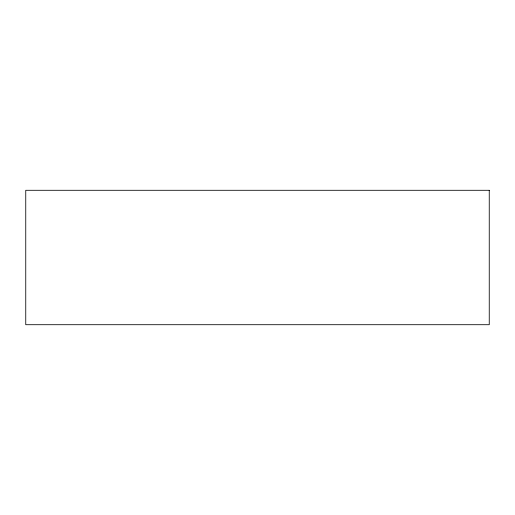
<?xml version="1.0" encoding="UTF-8"?>
<svg xmlns="http://www.w3.org/2000/svg" width="515" height="515" viewBox="0 0 515 515"><rect width="100%" height="100%" fill="white"/><g stroke="black" fill="none" stroke-linecap="round" stroke-linejoin="round"><path stroke-width="0.77" d="M489.25 190.293L25.75 190.293L25.75 324.707L489.25 324.707L489.25 190.293"/></g></svg>
